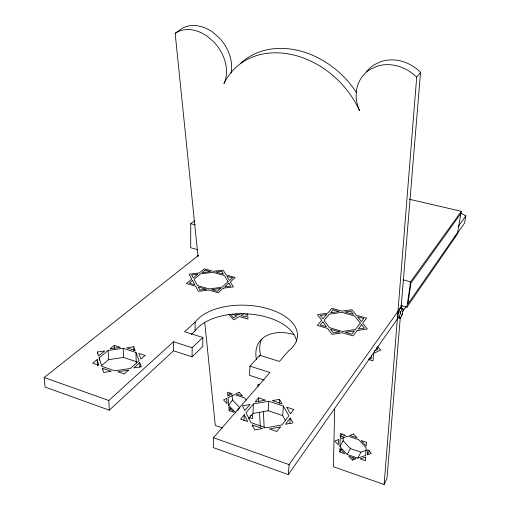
<?xml version="1.0" encoding="UTF-8"?>
<svg xmlns="http://www.w3.org/2000/svg" width="510" height="510" viewBox="0 0 510 510"><rect width="100%" height="100%" fill="white"/><g stroke="black" fill="none" stroke-linecap="round" stroke-linejoin="round"><path stroke-width="0.76" d="M194.584 220.855L190.74 223.686L190.702 247.752L197.606 249.645M198.339 255.478L44.179 377.521L45.071 387.058L109.293 410.174L173.547 350.797L192.072 356.783L192.136 347.699L202.891 337.48L184.531 331.729L195.145 322.097A53.014 28.617 2.1 0 1 268.955 309.041A53.014 28.617 2.1 0 1 288.622 350.823L279.442 361.443L259.826 355.304L249.951 366.142L249.524 375.347L264.193 380.09M191.18 334.509L195.069 330.913L195.145 322.097M202.891 337.48L202.77 346.456L192.072 356.783M249.951 366.142L269.879 372.504L213.505 437.72L213.288 447.595L288.309 474.587L398.297 317.653M334.688 409.205L333.381 466.752L384.113 484.5L386.982 478.412L400.28 317.526M339.775 451.943L339.883 448.328L344.843 453.677L339.775 451.943L341.184 449.335M339.934 446.626L340.157 439.008L347.909 436.082L358.728 439.709L366.116 447.761L365.683 455.398L357.822 458.127L347.221 454.493L339.934 446.626L343.115 440.755L343.243 436.949M340.208 437.268L340.317 433.538L345.48 435.272L340.208 437.268L341.993 434.01M244.022 420.661L244.277 414.719L240.592 419.086L247.739 421.534L244.277 414.719M252.195 426.475L252.265 424.983L262.522 428.508L254.802 429.936L252.265 424.983M248.517 418.786L252.954 413.463L253.425 403.914L268.757 401.236L283.35 406.075L288.947 415.809L281.941 424.919L266.118 427.845L251.098 422.688L245.986 412.705L253.425 403.914M258.34 401.81L258.551 397.851L265.5 400.159L255.07 401.969L258.551 397.851M371.401 355.846L371.229 358.823L369.081 358.179M367.468 454.773L367.78 449.571L371.325 453.435L367.468 454.773L369.495 450.77M285.269 420.189L282.68 415.612L268.19 410.748L268.757 401.236M279.225 403.314L279.493 399.368L272.315 400.618L282.062 403.844L279.493 399.368M282.68 415.612L283.35 406.075M289.839 423.23L290.235 418.041L293.008 422.873L285.479 424.263L290.235 418.041M288.309 474.587L289.081 464.584L402.052 305.605M384.113 484.5L416.689 77.195L420.54 72.286A38.027 33.252 40.9 0 0 381.41 61.436L374.353 64.681A38.027 33.252 40.9 0 0 366.531 71.795M401.032 308.371L420.54 72.286M397.481 318.82L397.711 317.175L399.814 317.762M398.438 312.024L398.673 310.36M400.898 308.556L401.134 306.899L400.509 308.046L402.613 308.626M400.764 305.535L406.897 307.218L410.563 281.813L461.365 211.299L409.409 199.282M457.731 232.248L460.893 213.562M461.014 213.403L461.365 211.299M461.741 213.626A26.775 10.831 8.1 0 1 465.821 215.864L464.559 223.112L457.279 233.503M400.35 313.255L400.726 312.024M402.078 314.842L402.454 313.618M400.809 311.584L400.42 312.796A4.947 1.058 -74.5 0 0 399.897 318.036A4.947 1.058 -74.5 0 0 402.039 314.772M401.918 315.129L402.301 313.93A4.947 1.058 -74.5 0 0 402.823 308.69A4.947 1.058 -74.5 0 0 400.688 311.948M197.491 256.81L197.867 255.688M197.504 256.377L197.912 255.274M357.822 458.127L360.889 452.172L366.588 450.158M352.346 460.033L356.069 458.739L348.853 456.259L352.346 460.033L353.373 458.05M347.221 454.493L350.344 448.583L343.115 440.755M397.373 318.68L398.023 317.513L400.12 318.1M397.845 312.796L398.495 311.635L400.605 312.222M237.609 410.588L239.26 408.191M406.897 307.218L457.54 233.924L457.853 232.082L407.917 304.024L410.945 283.069L461.04 213.225M229.162 410.665L228.85 407.05L233.79 412.246L229.162 410.665L230.826 408.281M402.664 311.425L405.852 306.88M454.544 237.399L455.456 236.098M235.964 412.985L228.703 405.348L232.464 399.987L232.095 395.422M259.182 356.496L260.463 354.686A43.784 28.643 33.5 0 1 261.757 339.035M227.893 395.996L232.286 393.841L227.575 392.267L227.893 395.996L230.01 393.025M458.018 226.835L465.821 215.864M109.293 410.174L108.808 400.497L173.496 341.751L192.136 347.699M139.772 362.642L133.9 367.876L141.315 366.741L139.772 362.642L139.906 367.289M101.471 365.657L108.579 359.665L123.573 357.44L136.215 361.654L136.731 363.05M97.13 359.569L92.699 363.235L98.908 365.351L97.13 359.569L97.486 365.772M99.182 357.867L108.126 350.453L123.216 348.266L135.934 352.461L139.058 360.742L130.42 368.411L114.852 370.789L101.821 366.346L99.182 357.867L99.31 360.194M114.304 345.334L110.109 348.814L120.366 347.329L114.304 345.334L114.444 348.387M197.988 256.396L175.159 33.354L180.75 29.299A35.713 26.915 54 0 1 212.976 32.372L219.045 37.657A35.713 26.915 54 0 1 231.094 73.006M241.185 313.299L238.565 314.842L235.518 313.93M244.054 313.758L240.981 315.562L246.171 317.112L245.986 314.154M374.327 350.995L377.929 349.337L376.45 347.667M250.397 415.886L252.316 415.019L252.546 418.646L249.186 417.499M252.954 413.463L268.19 410.748M97.359 352.015L104.703 350.95L98.596 355.993L97.359 352.015L97.442 353.558M133.779 346.736L126.716 347.763L135.214 350.555L133.779 346.736L133.9 350.548M398.176 317.5L397.883 317.52A4.947 1.071 -74.5 0 1 398.31 312.209L398.699 310.998A4.947 1.071 -74.5 0 1 400.356 308.053L400.65 308.046A4.947 1.071 -74.5 0 1 400.847 308.359M190.74 223.686L195.355 224.904M402.875 279.78L410.563 281.813M397.609 315.741L399.712 316.334M232.611 314.485L236.965 315.792L233.561 317.8L230.667 314.664M368.653 359.544L373.046 360.863L373.486 353.436L380.664 350.147L377.642 346.73M259.443 384.699L257.952 384.208L258.079 386.593M350.344 448.583L360.889 452.172M102.427 368.29L111.32 371.331L103.74 372.491L102.427 368.29L102.51 369.858M222.8 428.068L215.29 425.436L204.79 322.855M44.179 377.521L108.808 400.497M213.505 437.72L289.081 464.584M232.464 399.987L239.668 407.592M246.464 400.101L244.36 397.87L234.498 394.574L228.047 397.73L228.703 405.348M228.913 314.638L233.714 319.84L239.375 316.512L247.981 319.081L247.662 313.924M399.751 317.494L399.872 318.01M402.938 308.881L403.059 309.411M259.482 412.042L260.272 426.36M263.358 411.321L264.205 428.005M108.126 350.453L108.579 359.665M123.216 348.266L123.573 357.44M135.934 352.461L136.215 361.654M173.496 341.751L173.547 350.797M398.323 317.5A4.947 1.071 -74.5 0 1 397.774 317.418L397.647 316.901A4.947 1.071 -74.5 0 1 398.24 312.668L398.616 311.438A4.947 1.071 -74.5 0 1 399.904 308.62M400.293 308.193A4.947 1.071 -74.5 0 1 400.834 308.301M195.069 330.913A52.702 28.911 2.1 0 1 251.315 314.198A52.702 28.911 2.1 0 1 296.565 341.164M175.159 33.354A36.019 26.973 53.7 0 1 207.576 36.522L213.703 41.852A36.019 26.973 53.7 0 1 223.954 83.659A82.767 65.573 45.4 0 1 290.419 54.289A82.767 65.573 45.4 0 1 359.563 110.727A38.39 33.373 40.7 0 1 370.126 69.424L377.228 66.179A38.39 33.373 40.7 0 1 416.689 77.195M256.447 359.346A44.096 28.605 33.5 0 1 293.843 334.509M240.522 63.457A82.053 65.427 45.6 0 1 356.28 92.24M338.43 439.658L338.283 444.847L334.758 441.042L338.43 439.658M365.581 457.1L365.377 460.715L360.219 458.949L365.581 457.1M366.435 442.291L366.218 446.027L361.176 440.532L366.435 442.291M357.089 330.55L353.028 335.867L342.446 332.769L331.984 334.356L327.643 328.434L317.29 325.399L321.657 320.261L317.526 314.625L327.688 313.178L331.851 308.289L341.917 311.145L351.875 309.723L356.299 315.231L366.569 318.151L362.699 323.212L367.34 328.995L357.089 330.55M361.596 324.653L358.224 329.071L364.382 328.14L361.596 324.653M280.334 427.01L276.853 431.53L269.529 429.018L280.334 427.01M293.779 409.53L290.496 413.795L286.665 407.171L293.779 409.53M354.189 330.99L351.734 334.184L345.378 332.322L354.189 330.99M360.309 323.04L355.33 329.511L342.414 331.462L329.364 327.643L324.048 320.433L329.358 314.16L341.949 312.356L354.673 315.983L360.309 323.04M363.751 318.565L361.411 321.606L357.555 316.799L363.751 318.565M322.836 321.867L320.216 324.966L326.438 326.789L322.836 321.867M333.03 309.819L330.531 312.77L339.099 311.546L333.03 309.819M249.945 404.519L244.857 410.499L242.467 405.826L249.945 404.519M326.502 314.568L322.875 318.833L320.376 315.448L326.502 314.568M223.246 288.182L218.114 292.753L208.749 290.024L198.396 291.337L195.63 286.199L186.443 283.522L191.798 279.097L189.153 274.195L199.206 272.99L204.325 268.77L213.288 271.301L223.15 270.115L226.083 274.916L235.218 277.497L230.322 281.864L233.395 286.888L223.246 288.182M228.933 283.107L224.668 286.907L230.769 286.135L228.933 283.107M128.443 370.164L124.166 373.964L117.81 371.796L128.443 370.164M145.018 355.451L140.97 359.046L138.822 353.411L145.018 355.451M220.371 288.545L217.279 291.293L211.644 289.654L220.371 288.545M228.078 281.705L221.805 287.27L209.023 288.889L197.447 285.523L194.042 279.263L200.57 273.851L213.033 272.353L224.349 275.559L228.078 281.705M232.426 277.842L229.468 280.468L226.918 276.286L232.426 277.842M192.55 280.5L189.337 283.165L194.858 284.771L192.55 280.5M205.096 270.109L202.024 272.652L210.496 271.632L205.096 270.109M197.746 274.195L193.29 277.873L191.69 274.922L197.746 274.195M226.606 398.431L223.552 399.923L227.065 403.62L226.606 398.431M239.126 392.317L236.022 393.835L242.632 396.034L239.126 392.317M353.475 433.984L349.739 435.393L356.994 437.816L353.475 433.984M339.488 331.902L333.202 332.851L330.576 329.294L339.488 331.902M350.772 311.094L344.868 311.941L353.373 314.358L350.772 311.094M206.123 289.259L199.907 290.043L198.224 286.958L206.123 289.259M221.767 271.301L215.928 272.002L223.495 274.144L221.767 271.301"/></g></svg>
